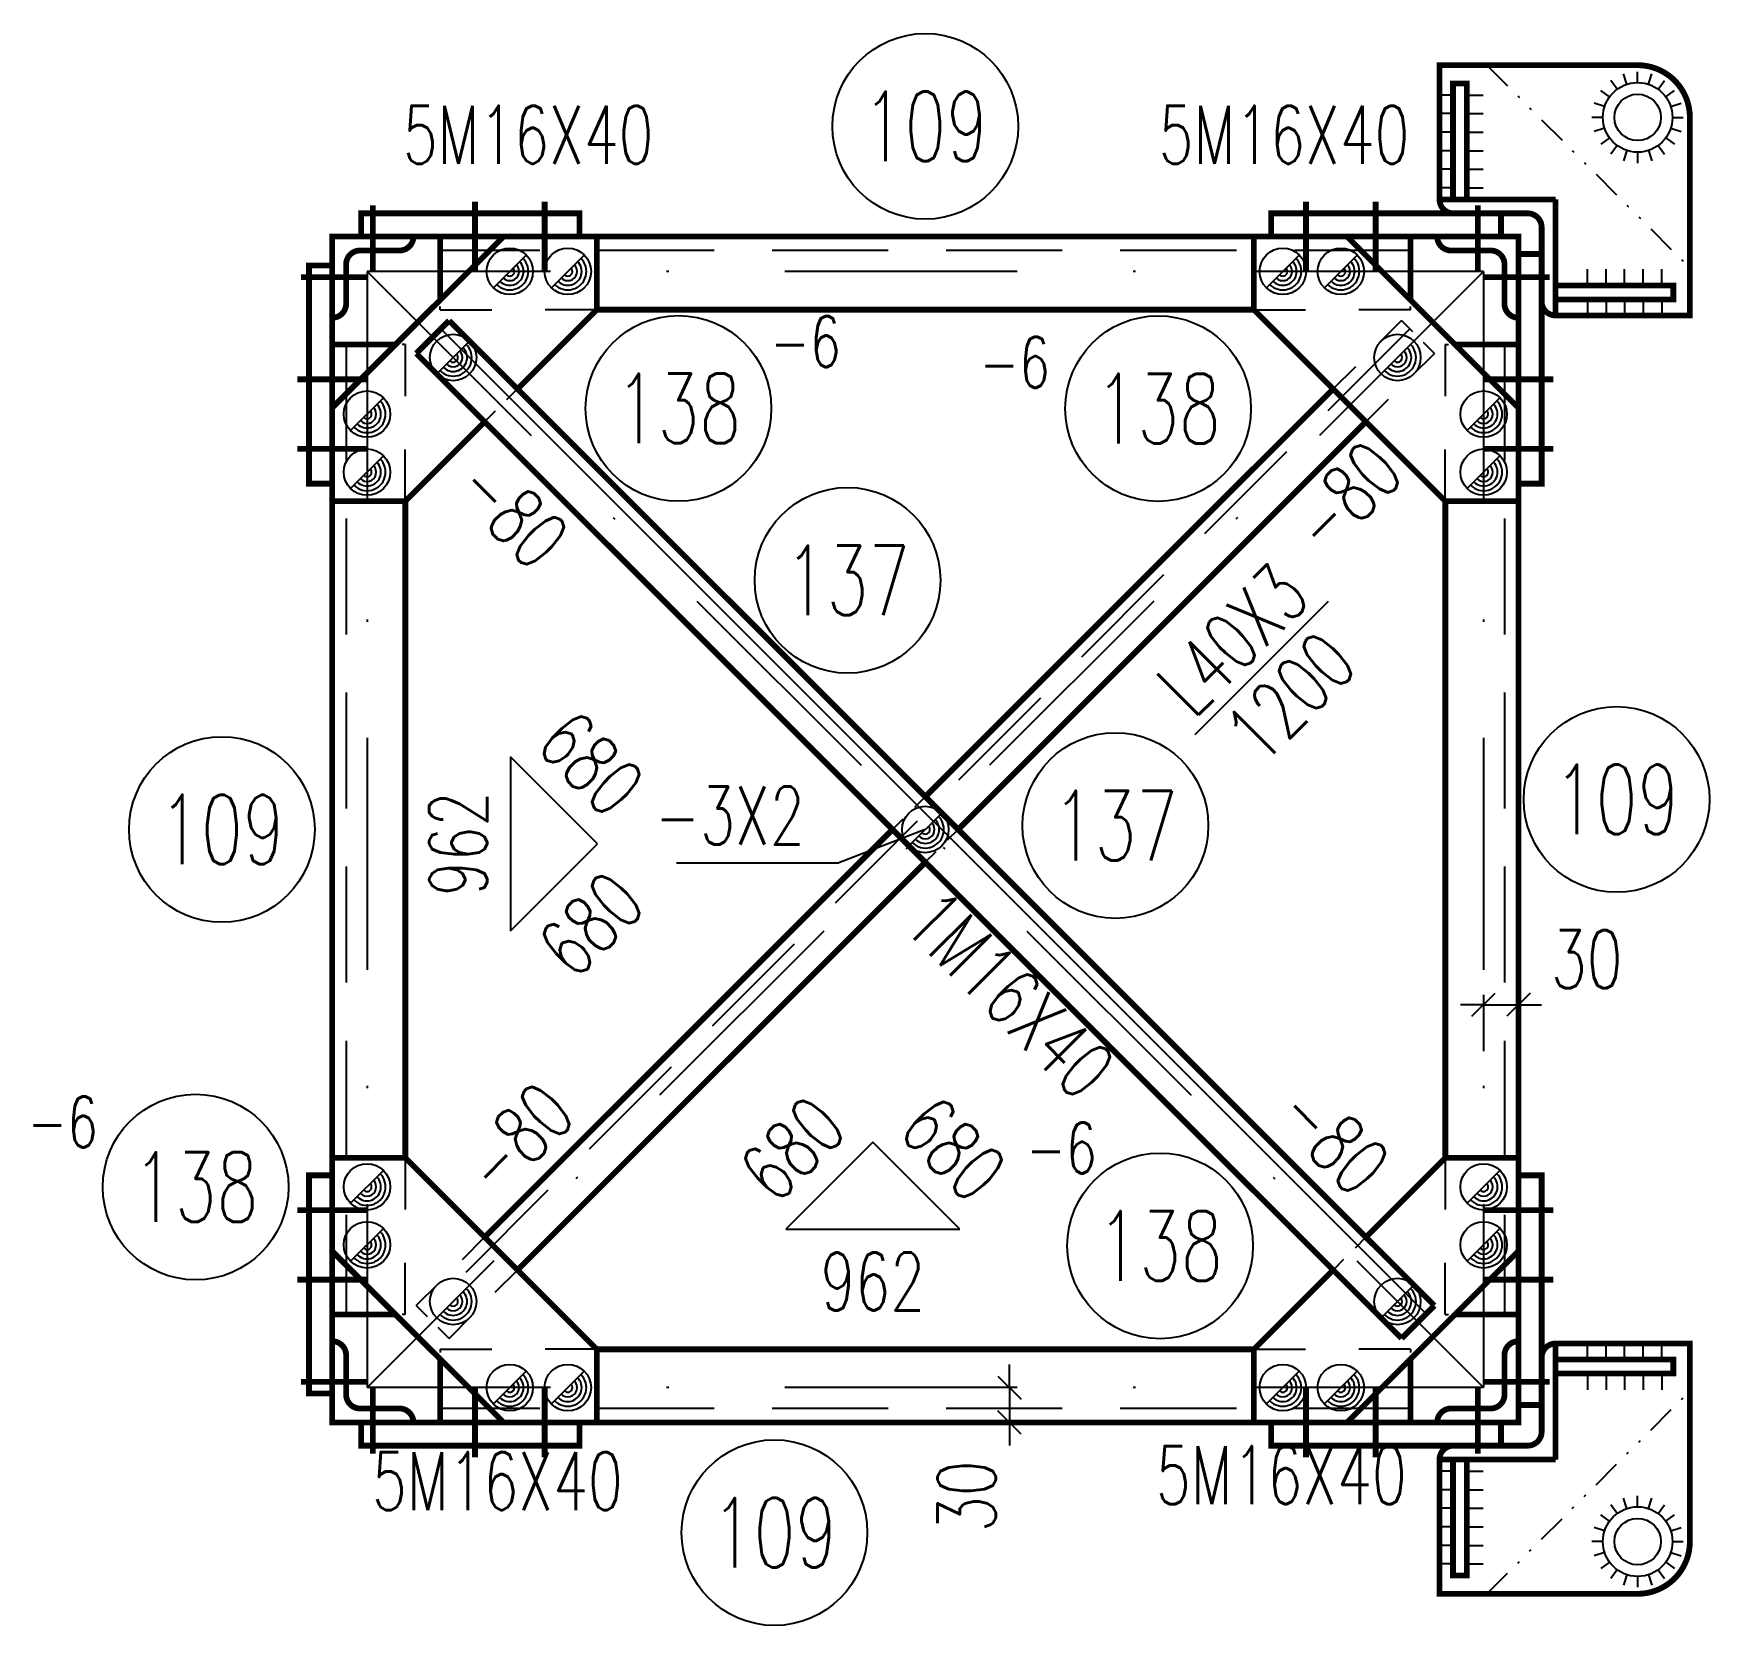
# Model space of a CAD drawing. Header units: millimetres. Extents: x 34238 to 35079, y -7738 to -7144.
# Drawn here: x 34701 to 34773.2, y -7606 to -7537.4 of the extents above; entities that cross this region are included whole.
import ezdxf
from ezdxf.enums import TextEntityAlignment as Align

# ---------------------------------------------------------------- set-up
doc = ezdxf.new("R2010")
doc.units = ezdxf.units.MM
doc.header["$LTSCALE"] = 10
for name, pattern in [('DASHDOTX2', [2, 1, -0.5, 0, -0.5]), ('DASHED', [0.75, 0.5, -0.25]), ('DIVIDE2', [0.625, 0.25, -0.125, 0, -0.125, 0, -0.125])]:
    doc.linetypes.add(name, pattern=pattern)
for name, color, linetype in [('1', 1, 'DASHED'), ('2', 1, 'Continuous'), ('3', 1, 'Continuous'), ('4', 2, 'DASHDOTX2'), ('7', 3, 'DIVIDE2')]:
    doc.layers.add(name, color=color, linetype=linetype)
doc.styles.add('DXT', font='simplex.shx', dxfattribs={"width": 0.72, "bigfont": 'hztxt.shx'})
doc.styles.get("Standard").update_dxf_attribs({"font": 'SIMPLEX.shx', "width": 0.7, "bigfont": 'gbhzfs.shx'})
doc.dimstyles.new('BZ$0', dxfattribs={"dimtxt": 2.5, "dimasz": 1, "dimexe": 2, "dimexo": 2, "dimgap": 1, "dimtad": 1, "dimdec": 0, "dimlfac": 20, "dimzin": 12, "dimdsep": 46, "dimtxsty": 'DXT', "dimblk": 'OBLIQUE', "dimcen": 0.09, "dimclrd": 1, "dimclre": 1, "dimclrt": 7, "dimadec": 4, "dimazin": 3, "dimtfac": 1.4, "dimtdec": 0, "dimtix": 1, "dimtmove": 2, "dimatfit": 3, "dimldrblk": 'OBLIQUE', "dimfxl": 1, "dimtolj": 1, "dimtzin": 0, "dimarcsym": 0})

# ---------------------------------------------------------------- blocks, each defined once
blk = doc.blocks.new('M16X40')
blk.add_line((-0.141, -0.141), (0.141, 0.141))
blk.add_circle((0, 0), 0.2)
for radius in [0.16, 0.12, 0.08, 0.04]:
    blk.add_arc((0, 0), radius, 225, 45)
blk = doc.blocks.new('_Oblique')
at = {"color": 0, "linetype": 'ByBlock', "lineweight": -2}
blk.add_line((-0.5, -0.5), (0.5, 0.5), dxfattribs=at)
blk = doc.blocks.new('*D79')
at = {"color": 1, "lineweight": -2}
for p, q in [((34763.436, -7578.83), (34763.436, -7581.256)), ((34764.936, -7578.83), (34764.936, -7581.256)), ((34763.436, -7579.256), (34762.436, -7579.256)), ((34763.436, -7579.256), (34764.936, -7579.256)), ((34764.936, -7579.256), (34765.936, -7579.256))]:
    blk.add_line(p, q, dxfattribs=at)
at = {"layer": 'Defpoints', "color": 0}
for p in [(34763.436, -7576.83), (34764.936, -7576.83), (34764.936, -7579.256)]:
    blk.add_point(p, dxfattribs=at)
at = {"color": 1, "lineweight": -2}
blk.add_blockref('_Oblique', (34763.436, -7579.256), dxfattribs=at)
at = {"color": 1, "lineweight": -2, "rotation": 180}
blk.add_blockref('_Oblique', (34764.936, -7579.256), dxfattribs=at)
at = {"color": 7, "insert": (34767.88, -7577.292), "char_height": 2.5, "attachment_point": 5, "style": 'DXT'}
blk.add_mtext('\\A1;30', dxfattribs=at)
blk = doc.blocks.new('*D80')
at = {"color": 1, "lineweight": -2}
for p, q in [((34743.015, -7595.757), (34743.015, -7594.757)), ((34743.015, -7595.757), (34743.015, -7597.257)), ((34743.015, -7597.257), (34743.015, -7598.257))]:
    blk.add_line(p, q, dxfattribs=at)
at = {"layer": 'Defpoints', "color": 0}
for p in [(34743.015, -7595.757), (34743.015, -7597.257), (34743.015, -7597.257)]:
    blk.add_point(p, dxfattribs=at)
at = {"color": 1, "lineweight": -2}
for p, rotation in [((34743.015, -7595.757), 270), ((34743.015, -7597.257), 90)]:
    blk.add_blockref('_Oblique', p, dxfattribs=dict(at, rotation=rotation))
at = {"color": 7, "insert": (34741.168, -7600.439), "char_height": 2.5, "attachment_point": 5, "rotation": 90, "style": 'DXT'}
blk.add_mtext('\\A1;30', dxfattribs=at)

msp = doc.modelspace()

# ---------------------------------------------------------------- linework, layer by layer
for p, q in [((34769.6082901, -7539.59489992), (34769.46398056, -7539.15076083)), ((34770.07181559, -7539.5214847), (34770.07181559, -7539.05448922)), ((34770.53534108, -7539.59489992), (34770.67965062, -7539.15076083)), ((34768.8582901, -7540.13980682), (34768.48048282, -7539.86531376)), ((34769.19013771, -7539.8079592), (34768.91564466, -7539.43015193)), ((34770.95349347, -7539.8079592), (34771.22798652, -7539.43015193)), ((34771.28534108, -7540.13980682), (34771.66314836, -7539.86531376)), ((34768.64523082, -7540.5579592), (34768.20109172, -7540.41364967)), ((34771.49840036, -7540.5579592), (34771.94253946, -7540.41364967)), ((34768.57181559, -7541.0214847), (34768.10482011, -7541.0214847)), ((34768.64523082, -7541.48501019), (34768.20109172, -7541.62931973)), ((34771.49840036, -7541.48501019), (34771.94253946, -7541.62931973)), ((34771.57181559, -7541.0214847), (34772.03881107, -7541.0214847)), ((34768.8582901, -7541.90316257), (34768.48048282, -7542.17765563)), ((34769.19013771, -7542.23501019), (34768.91564466, -7542.61281747)), ((34770.95349347, -7542.23501019), (34771.22798652, -7542.61281747)), ((34771.28534108, -7541.90316257), (34771.66314836, -7542.17765563)), ((34769.6082901, -7542.44806947), (34769.46398056, -7542.89220856)), ((34770.07181559, -7542.5214847), (34770.07181559, -7542.98848017)), ((34770.53534108, -7542.44806947), (34770.67965062, -7542.89220856)), ((34718.51828168, -7550.1320186), (34760.96128168, -7592.5750186)), ((34756.74548931, -7561.88642844), (34751.00048931, -7567.63142844)), ((34769.6082901, -7600.96596773), (34769.46398056, -7600.52182864)), ((34770.07181559, -7600.89255251), (34770.07181559, -7600.42555703)), ((34770.53534108, -7600.96596773), (34770.67965062, -7600.52182864)), ((34768.8582901, -7601.51087463), (34768.48048282, -7601.23638157)), ((34769.19013771, -7601.17902702), (34768.91564466, -7600.80121974)), ((34770.95349347, -7601.17902702), (34771.22798652, -7600.80121974)), ((34771.28534108, -7601.51087463), (34771.66314836, -7601.23638157)), ((34768.64523082, -7601.92902702), (34768.20109172, -7601.78471748)), ((34771.49840036, -7601.92902702), (34771.94253946, -7601.78471748)), ((34768.57181559, -7602.39255251), (34768.10482011, -7602.39255251)), ((34768.64523082, -7602.856078), (34768.20109172, -7603.00038754)), ((34771.49840036, -7602.856078), (34771.94253946, -7603.00038754)), ((34771.57181559, -7602.39255251), (34772.03881107, -7602.39255251)), ((34768.8582901, -7603.27423039), (34768.48048282, -7603.54872344)), ((34769.19013771, -7603.606078), (34768.91564466, -7603.98388528)), ((34770.95349347, -7603.606078), (34771.22798652, -7603.98388528)), ((34771.28534108, -7603.27423039), (34771.66314836, -7603.54872344)), ((34769.6082901, -7603.81913728), (34769.46398056, -7604.26327637)), ((34770.07181559, -7603.89255251), (34770.07181559, -7604.35954799)), ((34770.53534108, -7603.81913728), (34770.67965062, -7604.26327637))]:
    msp.add_line(p, q)
at = {"color": 7}
for p, q in [((34762.11688624, -7540.0570186), (34761.41688624, -7540.0570186)), ((34762.71688624, -7540.0570186), (34763.41688624, -7540.0570186)), ((34762.11688624, -7540.8570186), (34761.41688624, -7540.8570186)), ((34762.71688624, -7540.8570186), (34763.41688624, -7540.8570186)), ((34762.11688624, -7541.6570186), (34761.41688624, -7541.6570186)), ((34762.71688624, -7541.6570186), (34763.41688624, -7541.6570186)), ((34762.11688624, -7542.4570186), (34761.41688624, -7542.4570186)), ((34762.71688624, -7542.4570186), (34763.41688624, -7542.4570186)), ((34762.11688624, -7543.2570186), (34761.41688624, -7543.2570186)), ((34762.71688624, -7543.2570186), (34763.41688624, -7543.2570186)), ((34762.11688624, -7544.0570186), (34761.41688624, -7544.0570186)), ((34762.71688624, -7544.0570186), (34763.41688624, -7544.0570186)), ((34767.90905332, -7548.26628835), (34767.90905332, -7547.56628835)), ((34768.70905332, -7548.26628835), (34768.70905332, -7547.56628835)), ((34769.50905332, -7548.26628835), (34769.50905332, -7547.56628835)), ((34770.30905332, -7548.26628835), (34770.30905332, -7547.56628835)), ((34771.10905332, -7548.26628835), (34771.10905332, -7547.56628835)), ((34767.90905332, -7548.86628835), (34767.90905332, -7549.56628835)), ((34768.70905332, -7548.86628835), (34768.70905332, -7549.56628835)), ((34769.50905332, -7548.86628835), (34769.50905332, -7549.56628835)), ((34770.30905332, -7548.86628835), (34770.30905332, -7549.56628835)), ((34771.10905332, -7548.86628835), (34771.10905332, -7549.56628835)), ((34767.90905332, -7594.54774886), (34767.90905332, -7593.84774886)), ((34768.70905332, -7594.54774886), (34768.70905332, -7593.84774886)), ((34769.50905332, -7594.54774886), (34769.50905332, -7593.84774886)), ((34770.30905332, -7594.54774886), (34770.30905332, -7593.84774886)), ((34771.10905332, -7594.54774886), (34771.10905332, -7593.84774886)), ((34767.90905332, -7595.14774886), (34767.90905332, -7595.84774886)), ((34768.70905332, -7595.14774886), (34768.70905332, -7595.84774886)), ((34769.50905332, -7595.14774886), (34769.50905332, -7595.84774886)), ((34770.30905332, -7595.14774886), (34770.30905332, -7595.84774886)), ((34771.10905332, -7595.14774886), (34771.10905332, -7595.84774886)), ((34762.11688624, -7599.3570186), (34761.41688624, -7599.3570186)), ((34762.71688624, -7599.3570186), (34763.41688624, -7599.3570186)), ((34762.11688624, -7600.1570186), (34761.41688624, -7600.1570186)), ((34762.71688624, -7600.1570186), (34763.41688624, -7600.1570186)), ((34762.11688624, -7600.9570186), (34761.41688624, -7600.9570186)), ((34762.71688624, -7600.9570186), (34763.41688624, -7600.9570186)), ((34762.11688624, -7601.7570186), (34761.41688624, -7601.7570186)), ((34762.71688624, -7601.7570186), (34763.41688624, -7601.7570186)), ((34762.11688624, -7602.5570186), (34761.41688624, -7602.5570186)), ((34762.71688624, -7602.5570186), (34763.41688624, -7602.5570186)), ((34762.11688624, -7603.3570186), (34761.41688624, -7603.3570186)), ((34762.71688624, -7603.3570186), (34763.41688624, -7603.3570186))]:
    msp.add_line(p, q, dxfattribs=at)
at = {"const_width": 0.25}
for points in [[(34761.53628168, -7544.5570186), (34761.53628168, -7538.7714847), (34770.07181559, -7538.7714847)], [(34762.11688624, -7544.5570186), (34762.11688624, -7539.5570186), (34762.71688624, -7539.5570186), (34762.71688624, -7544.5570186)], [(34766.53628168, -7549.5570186), (34772.32181559, -7549.5570186), (34772.32181559, -7541.0214847)], [(34761.53628168, -7544.5570186), (34766.53628168, -7544.5570186)], [(34766.53628168, -7549.5570186), (34766.53628168, -7544.5570186)], [(34715.58628168, -7547.6570186), (34715.58628168, -7544.8070186)], [(34719.98628168, -7544.6570186), (34719.98628168, -7547.6570186)], [(34722.98628168, -7544.6570186), (34722.98628168, -7547.6570186)], [(34755.78628168, -7544.6570186), (34755.78628168, -7547.6570186)], [(34758.78628168, -7544.6570186), (34758.78628168, -7547.6570186)], [(34761.20595895, -7545.1570186), (34765.33628168, -7545.1570186)], [(34763.18628168, -7547.6570186), (34763.18628168, -7544.8070186)], [(34765.93628168, -7549.88459398), (34765.93628168, -7545.7570186)], [(34713.83628168, -7549.6570186), (34713.83628168, -7546.1570186), (34717.33628168, -7546.1570186)], [(34713.83628168, -7553.5390186), (34721.21828168, -7546.1570186)], [(34718.48628168, -7546.1570186), (34718.48628168, -7548.8890186)], [(34760.28628168, -7546.1570186), (34718.48628168, -7546.1570186)], [(34721.21828168, -7546.1570186), (34725.23628168, -7546.1570186)], [(34725.23628168, -7546.1570186), (34725.23628168, -7549.3070186)], [(34753.53628168, -7546.1570186), (34753.53628168, -7549.3070186)], [(34757.55428168, -7546.1570186), (34753.53628168, -7546.1570186)], [(34764.93628168, -7553.5390186), (34757.55428168, -7546.1570186)], [(34760.28628168, -7548.8890186), (34760.28628168, -7546.1570186)], [(34764.93628168, -7549.6570186), (34764.93628168, -7546.1570186), (34761.43628168, -7546.1570186)], [(34714.43628168, -7549.0570186), (34714.43628168, -7547.3570186)], [(34715.03628168, -7546.7570186), (34716.73628168, -7546.7570186)], [(34763.73628168, -7546.7570186), (34762.03628168, -7546.7570186)], [(34764.33628168, -7549.0570186), (34764.33628168, -7547.3570186)], [(34715.33628168, -7547.9070186), (34712.48628168, -7547.9070186)], [(34763.43628168, -7547.9070186), (34766.28628168, -7547.9070186)], [(34766.60905332, -7548.86628835), (34771.60905332, -7548.86628835), (34771.60905332, -7548.26628835), (34766.60905332, -7548.26628835)], [(34725.23628168, -7549.3070186), (34721.81828168, -7552.7250186)], [(34725.23628168, -7549.3070186), (34753.53628168, -7549.3070186)], [(34753.53628168, -7549.3070186), (34761.78628168, -7557.5570186)], [(34717.45778168, -7551.1925186), (34718.87178168, -7549.7785186)], [(34718.87178168, -7549.7785186), (34761.31478168, -7592.2215186)], [(34716.56828168, -7550.8070186), (34713.83628168, -7550.8070186)], [(34713.83628168, -7550.8070186), (34713.83628168, -7592.6070186)], [(34762.20428168, -7550.8070186), (34764.93628168, -7550.8070186)], [(34764.93628168, -7550.8070186), (34764.93628168, -7592.6070186)], [(34759.90078168, -7593.6355186), (34717.45778168, -7551.1925186)], [(34715.33628168, -7552.3070186), (34712.33628168, -7552.3070186)], [(34766.43628168, -7552.3070186), (34763.43628168, -7552.3070186)], [(34756.95428168, -7552.7250186), (34739.38628168, -7570.2930186)], [(34713.83628168, -7557.5570186), (34713.83628168, -7553.5390186)], [(34764.93628168, -7557.5570186), (34764.93628168, -7553.5390186)], [(34720.40428168, -7554.1390186), (34716.98628168, -7557.5570186)], [(34740.80028168, -7571.7070186), (34758.36828168, -7554.1390186)], [(34715.33628168, -7555.3070186), (34712.33628168, -7555.3070186)], [(34766.43628168, -7555.3070186), (34763.43628168, -7555.3070186)], [(34716.98628168, -7557.5570186), (34713.83628168, -7557.5570186)], [(34716.98628168, -7585.8570186), (34716.98628168, -7557.5570186)], [(34761.78628168, -7557.5570186), (34764.93628168, -7557.5570186)], [(34761.78628168, -7585.8570186), (34761.78628168, -7557.5570186)], [(34737.97228168, -7571.7070186), (34720.40428168, -7589.2750186)], [(34721.81828168, -7590.6890186), (34739.38628168, -7573.1210186)], [(34713.83628168, -7585.8570186), (34713.83628168, -7589.8750186)], [(34716.98628168, -7585.8570186), (34713.83628168, -7585.8570186)], [(34725.23628168, -7594.1070186), (34716.98628168, -7585.8570186)], [(34758.36828168, -7589.2750186), (34761.78628168, -7585.8570186)], [(34761.78628168, -7585.8570186), (34764.93628168, -7585.8570186)], [(34764.93628168, -7585.8570186), (34764.93628168, -7589.8750186)], [(34715.33628168, -7588.1070186), (34712.33628168, -7588.1070186)], [(34766.43628168, -7588.1070186), (34763.43628168, -7588.1070186)], [(34713.83628168, -7589.8750186), (34721.21828168, -7597.2570186)], [(34764.93628168, -7589.8750186), (34757.55428168, -7597.2570186)], [(34753.53628168, -7594.1070186), (34756.95428168, -7590.6890186)], [(34715.33628168, -7591.1070186), (34712.33628168, -7591.1070186)], [(34766.43628168, -7591.1070186), (34763.43628168, -7591.1070186)], [(34713.83628168, -7592.6070186), (34716.56828168, -7592.6070186)], [(34761.31478168, -7592.2215186), (34759.90078168, -7593.6355186)], [(34764.93628168, -7592.6070186), (34762.20428168, -7592.6070186)], [(34765.93628168, -7593.52944322), (34765.93628168, -7597.6570186)], [(34713.83628168, -7593.7570186), (34713.83628168, -7597.2570186), (34717.33628168, -7597.2570186)], [(34714.43628168, -7594.3570186), (34714.43628168, -7596.0570186)], [(34725.23628168, -7597.2570186), (34725.23628168, -7594.1070186)], [(34725.23628168, -7594.1070186), (34753.53628168, -7594.1070186)], [(34753.53628168, -7597.2570186), (34753.53628168, -7594.1070186)], [(34764.93628168, -7593.7570186), (34764.93628168, -7597.2570186), (34761.43628168, -7597.2570186)], [(34764.33628168, -7594.3570186), (34764.33628168, -7596.0570186)], [(34766.53628168, -7593.8570186), (34766.53628168, -7598.8570186)], [(34766.53628168, -7593.8570186), (34772.32181559, -7593.8570186), (34772.32181559, -7602.39255251)], [(34718.48628168, -7597.2570186), (34718.48628168, -7594.5250186)], [(34760.28628168, -7594.5250186), (34760.28628168, -7597.2570186)], [(34766.60905332, -7594.54774886), (34771.60905332, -7594.54774886), (34771.60905332, -7595.14774886), (34766.60905332, -7595.14774886)], [(34715.33628168, -7595.5070186), (34712.48628168, -7595.5070186)], [(34715.58628168, -7595.7570186), (34715.58628168, -7598.6070186)], [(34719.98628168, -7595.7570186), (34719.98628168, -7598.7570186)], [(34722.98628168, -7595.7570186), (34722.98628168, -7598.7570186)], [(34755.78628168, -7595.7570186), (34755.78628168, -7598.7570186)], [(34758.78628168, -7595.7570186), (34758.78628168, -7598.7570186)], [(34763.18628168, -7595.7570186), (34763.18628168, -7598.6070186)], [(34763.43628168, -7595.5070186), (34766.28628168, -7595.5070186)], [(34715.03628168, -7596.6570186), (34716.73628168, -7596.6570186)], [(34760.28628168, -7597.2570186), (34718.48628168, -7597.2570186)], [(34721.21828168, -7597.2570186), (34725.23628168, -7597.2570186)], [(34757.55428168, -7597.2570186), (34753.53628168, -7597.2570186)], [(34763.73628168, -7596.6570186), (34762.03628168, -7596.6570186)], [(34761.20595895, -7598.2570186), (34765.33628168, -7598.2570186)], [(34761.53628168, -7598.8570186), (34766.53628168, -7598.8570186)], [(34761.53628168, -7598.8570186), (34761.53628168, -7604.64255251), (34770.07181559, -7604.64255251)], [(34762.11688624, -7598.8570186), (34762.11688624, -7603.8570186), (34762.71688624, -7603.8570186), (34762.71688624, -7598.8570186)]]:
    msp.add_lwpolyline(points, dxfattribs=at)
for points in [[(34770.07181559, -7538.7714847, -0.4142135624), (34772.32181559, -7541.0214847)], [(34762.13628168, -7545.1570186, -0.4142135624), (34761.53628168, -7544.5570186, -0.4142135624)], [(34765.33628168, -7545.1570186, -0.4142135624), (34765.93628168, -7545.7570186, -0.4142135624)], [(34716.73628168, -7546.7570186, 0.4142135624), (34717.33628168, -7546.1570186, 0.4142135624)], [(34761.43628168, -7546.1570186, 0.4142135624), (34762.03628168, -7546.7570186, 0.4142135624)], [(34715.03628168, -7546.7570186, 0.4142135624), (34714.43628168, -7547.3570186, 0.4142135624)], [(34764.33628168, -7547.3570186, 0.4142135624), (34763.73628168, -7546.7570186, 0.4142135624)], [(34713.83628168, -7549.6570186, 0.4142135624), (34714.43628168, -7549.0570186, 0.4142135624)], [(34764.33628168, -7549.0570186, 0.4142135624), (34764.93628168, -7549.6570186, 0.4142135624)], [(34765.93628168, -7548.9570186, 0.4142135624), (34766.53628168, -7549.5570186, 0.4142135624)], [(34714.43628168, -7594.3570186, 0.4142135624), (34713.83628168, -7593.7570186, 0.4142135624)], [(34764.93628168, -7593.7570186, 0.4142135624), (34764.33628168, -7594.3570186, 0.4142135624)], [(34765.93628168, -7594.4570186, -0.4142135624), (34766.53628168, -7593.8570186, -0.4142135624)], [(34714.43628168, -7596.0570186, 0.4142135624), (34715.03628168, -7596.6570186, 0.4142135624)], [(34763.73628168, -7596.6570186, 0.4142135624), (34764.33628168, -7596.0570186, 0.4142135624)], [(34717.33628168, -7597.2570186, 0.4142135624), (34716.73628168, -7596.6570186, 0.4142135624)], [(34762.03628168, -7596.6570186, 0.4142135624), (34761.43628168, -7597.2570186, 0.4142135624)], [(34765.33628168, -7598.2570186, 0.4142135624), (34765.93628168, -7597.6570186, 0.4142135624)], [(34762.13628168, -7598.2570186, 0.4142135624), (34761.53628168, -7598.8570186, 0.4142135624)], [(34770.07181559, -7604.64255251, 0.4142135624), (34772.32181559, -7602.39255251)]]:
    msp.add_lwpolyline(points, format="xyb", dxfattribs=at)
for points in [[(34724.48628168, -7546.1570186), (34715.08628168, -7546.1570186), (34715.08628168, -7545.1570186), (34724.48628168, -7545.1570186)], [(34754.28628168, -7546.1570186), (34764.18628168, -7546.1570186), (34764.18628168, -7545.1570186), (34754.28628168, -7545.1570186)], [(34713.83628168, -7556.8070186), (34713.83628168, -7547.4070186), (34712.83628168, -7547.4070186), (34712.83628168, -7556.8070186)], [(34764.93628168, -7556.8070186), (34764.93628168, -7546.9070186), (34765.93628168, -7546.9070186), (34765.93628168, -7556.8070186)], [(34713.83628168, -7586.6070186), (34713.83628168, -7596.0070186), (34712.83628168, -7596.0070186), (34712.83628168, -7586.6070186)], [(34764.93628168, -7586.6070186), (34764.93628168, -7596.5070186), (34765.93628168, -7596.5070186), (34765.93628168, -7586.6070186)], [(34724.48628168, -7597.2570186), (34715.08628168, -7597.2570186), (34715.08628168, -7598.2570186), (34724.48628168, -7598.2570186)], [(34754.28628168, -7597.2570186), (34764.18628168, -7597.2570186), (34764.18628168, -7598.2570186), (34754.28628168, -7598.2570186)]]:
    msp.add_lwpolyline(points, close=True, dxfattribs=at)
for centre, radius in [((34739.38628168, -7541.4070186), 4), ((34770.07181559, -7541.0214847), 1.5), ((34770.07181559, -7541.0214847), 1), ((34728.75192386, -7553.5644504), 4), ((34749.41522526, -7553.57041797), 4), ((34736.03553659, -7560.97015102), 4), ((34769.16602224, -7570.40984994), 4), ((34747.57344996, -7571.5388492), 4), ((34709.08628168, -7571.7070186), 4), ((34707.95441066, -7587.11314821), 4), ((34749.50171661, -7589.64979124), 4), ((34732.88628168, -7602.0070186), 4), ((34770.07181559, -7602.39255251), 1.5), ((34770.07181559, -7602.39255251), 1)]:
    msp.add_circle(centre, radius)
at = {"layer": '1'}
for p, q in [((34760.28628168, -7546.7570186), (34718.48628168, -7546.7570186)), ((34718.48628168, -7548.8890186), (34718.48628168, -7549.0270186)), ((34718.48628168, -7549.3070186), (34718.48628168, -7549.1690186)), ((34718.48628168, -7549.3070186), (34720.71378168, -7549.3070186)), ((34725.23628168, -7549.3070186), (34723.00878168, -7549.3070186)), ((34753.53628168, -7549.3070186), (34755.76378168, -7549.3070186)), ((34760.28628168, -7549.3070186), (34758.05878168, -7549.3070186)), ((34760.28628168, -7548.8890186), (34760.28628168, -7549.0270186)), ((34760.28628168, -7549.3070186), (34760.28628168, -7549.1690186)), ((34760.25428168, -7550.1320186), (34717.81128168, -7592.5750186)), ((34759.90078168, -7549.7785186), (34758.92828168, -7550.7505186)), ((34759.90078168, -7549.7785186), (34760.36728168, -7550.2450186)), ((34714.43628168, -7550.8070186), (34714.43628168, -7592.6070186)), ((34716.56828168, -7550.8070186), (34716.70628168, -7550.8070186)), ((34716.98628168, -7550.8070186), (34716.84828168, -7550.8070186)), ((34716.98628168, -7550.8070186), (34716.98628168, -7553.0345186)), ((34761.31478168, -7551.1925186), (34760.84828168, -7550.7260186)), ((34761.78628168, -7550.8070186), (34761.92428168, -7550.8070186)), ((34761.78628168, -7550.8070186), (34761.78628168, -7553.0345186)), ((34762.20428168, -7550.8070186), (34762.06628168, -7550.8070186)), ((34764.33628168, -7550.8070186), (34764.33628168, -7592.6070186)), ((34761.31478168, -7551.1925186), (34760.34278168, -7552.1650186)), ((34756.95428168, -7552.7250186), (34757.92678168, -7551.7525186)), ((34721.81828168, -7552.7250186), (34721.35178168, -7553.1915186)), ((34720.40428168, -7554.1390186), (34720.87078168, -7553.6725186)), ((34758.36828168, -7554.1390186), (34759.34078168, -7553.1665186)), ((34716.98628168, -7557.5570186), (34716.98628168, -7555.3295186)), ((34761.78628168, -7557.5570186), (34761.78628168, -7555.3295186)), ((34739.38628168, -7570.2930186), (34738.91978168, -7570.7595186)), ((34737.97228168, -7571.7070186), (34738.43878168, -7571.2405186)), ((34740.80028168, -7571.7070186), (34740.33378168, -7572.1735186)), ((34739.38628168, -7573.1210186), (34739.85278168, -7572.6545186)), ((34716.98628168, -7585.8570186), (34716.98628168, -7588.0845186)), ((34761.78628168, -7585.8570186), (34761.78628168, -7588.0845186)), ((34720.40428168, -7589.2750186), (34719.43178168, -7590.2475186)), ((34758.36828168, -7589.2750186), (34757.90178168, -7589.7415186)), ((34716.98628168, -7592.6070186), (34716.98628168, -7590.3795186)), ((34756.95428168, -7590.6890186), (34757.42078168, -7590.2225186)), ((34761.78628168, -7592.6070186), (34761.78628168, -7590.3795186)), ((34717.45778168, -7592.2215186), (34718.42978168, -7591.2490186)), ((34721.81828168, -7590.6890186), (34720.84578168, -7591.6615186)), ((34716.56828168, -7592.6070186), (34716.70628168, -7592.6070186)), ((34716.98628168, -7592.6070186), (34716.84828168, -7592.6070186)), ((34717.45778168, -7592.2215186), (34717.92428168, -7592.6880186)), ((34718.87178168, -7593.6355186), (34719.84428168, -7592.6635186)), ((34761.78628168, -7592.6070186), (34761.92428168, -7592.6070186)), ((34762.20428168, -7592.6070186), (34762.06628168, -7592.6070186)), ((34718.87178168, -7593.6355186), (34718.40528168, -7593.1690186)), ((34718.48628168, -7594.1070186), (34720.71378168, -7594.1070186)), ((34718.48628168, -7594.1070186), (34718.48628168, -7594.2450186)), ((34725.23628168, -7594.1070186), (34723.00878168, -7594.1070186)), ((34753.53628168, -7594.1070186), (34755.76378168, -7594.1070186)), ((34760.28628168, -7594.1070186), (34758.05878168, -7594.1070186)), ((34760.28628168, -7594.1070186), (34760.28628168, -7594.2450186)), ((34718.48628168, -7594.5250186), (34718.48628168, -7594.3870186)), ((34760.28628168, -7594.5250186), (34760.28628168, -7594.3870186)), ((34760.28628168, -7596.6570186), (34718.48628168, -7596.6570186))]:
    msp.add_line(p, q, dxfattribs=at)
at = {"layer": '2'}
for p in [(34739.38628168, -7571.7070186), (34728.66313609, -7573.14057437)]:
    msp.add_line(p, (34735.66313609, -7573.14057437), dxfattribs=at)
at = {"layer": '3'}
for p, q in [((34725.26794671, -7572.3258699), (34721.51794671, -7568.5758699)), ((34721.51794671, -7568.5758699), (34721.51794671, -7576.0758699)), ((34721.51794671, -7576.0758699), (34725.26794671, -7572.3258699)), ((34737.12268604, -7585.18247894), (34733.37268604, -7588.93247894)), ((34740.87268604, -7588.93247894), (34737.12268604, -7585.18247894)), ((34733.37268604, -7588.93247894), (34740.87268604, -7588.93247894))]:
    msp.add_line(p, q, dxfattribs=at)
at = {"layer": '4'}
for p, q in [((34715.33628168, -7547.6570186), (34763.43628168, -7595.7570186)), ((34763.43628168, -7547.6570186), (34715.33628168, -7595.7570186)), ((34715.33628168, -7547.6570186), (34715.33628168, -7595.7570186)), ((34763.43628168, -7547.6570186), (34715.33628168, -7547.6570186)), ((34763.43628168, -7547.6570186), (34763.43628168, -7595.7570186)), ((34763.43628168, -7595.7570186), (34715.33628168, -7595.7570186))]:
    msp.add_line(p, q, dxfattribs=at)
at = {"layer": '7', "ltscale": 0.5}
for p, q in [((34763.5791749, -7538.7714847), (34772.32181559, -7547.51412538)), ((34763.5791749, -7604.64255251), (34772.32181559, -7595.89991182))]:
    msp.add_line(p, q, dxfattribs=at)

# ---------------------------------------------------------------- block references
at = {"layer": '2', "xscale": 5, "yscale": 5, "zscale": 5}
for p in [(34721.48628168, -7547.6570186), (34723.98628168, -7547.6570186), (34754.78628168, -7547.6570186), (34757.28628168, -7547.6570186), (34719.04878168, -7551.3695186), (34759.72378168, -7551.3695186), (34715.33628168, -7553.8070186), (34763.43628168, -7553.8070186), (34715.33628168, -7556.3070186), (34763.43628168, -7556.3070186), (34739.38628168, -7571.7070186), (34715.33628168, -7587.1070186), (34763.43628168, -7587.1070186), (34715.33628168, -7589.6070186), (34763.43628168, -7589.6070186), (34719.04878168, -7592.0445186), (34759.72378168, -7592.0445186), (34721.48628168, -7595.7570186), (34723.98628168, -7595.7570186), (34754.78628168, -7595.7570186), (34757.28628168, -7595.7570186)]:
    msp.add_blockref('M16X40', p, dxfattribs=at)

# ---------------------------------------------------------------- texts
at = {"width": 0.7}
for s, p in [('109', (34739.38628168, -7541.4070186)), ('138', (34728.75207386, -7553.5642204)), ('138', (34749.41507526, -7553.57018797)), ('137', (34736.03561659, -7560.97000102)), ('109', (34769.16602224, -7570.40984994)), ('109', (34709.08628168, -7571.7070186)), ('137', (34747.57367796, -7571.5388942)), ('138', (34707.95456066, -7587.11337821)), ('138', (34749.50156661, -7589.65002124)), ('109', (34732.88628168, -7602.0070186))]:
    msp.add_text(s, height=3, dxfattribs=at).set_placement(p, align=Align.MIDDLE_CENTER)
for p in [(34732.70347973, -7551.7817674), (34741.71724876, -7552.67838635), (34700.70635565, -7585.40767378), (34743.72942195, -7586.53452779)]:
    msp.add_text('-6', height=2.2, dxfattribs=at).set_placement(p)
for s, rotation, p in [('-80', 45.0000000001, (34758.38378386, -7558.27240359)), ('-80', 314.9999999999, (34720.70233854, -7558.92908352)), ('L40X3', 45.0000000001, (34753.51948931, -7564.40542844)), ('1200', 45.0000000001, (34755.99448931, -7566.88042844)), ('-80', 45.0000000001, (34722.70228168, -7585.9160186)), ('-80', 314.9999999999, (34756.07028168, -7585.9160186))]:
    msp.add_text(s, height=2.5, rotation=rotation, dxfattribs=at).set_placement(p, align=Align.CENTER)
at = {"layer": '2', "width": 0.7}
msp.add_text('-3X2', height=2.5, dxfattribs=at).set_placement((34727.73880935, -7572.35623349))
at = {"layer": '3', "width": 0.7}
for p in [(34722.27976842, -7543.76812096), (34754.84086171, -7543.76812096), (34720.95333021, -7601.78292634), (34754.72308244, -7601.52644288)]:
    msp.add_text('5M16X40', height=2.5, dxfattribs=at).set_placement(p, align=Align.BOTTOM_CENTER)
for s, rotation, p in [('680', 314.9999999999, (34724.10044671, -7569.7438699)), ('962', 90, (34720.51794671, -7572.3258699)), ('680', 45.0000000001, (34725.86794671, -7576.6758699)), ('680', 45.0000000001, (34734.54068604, -7586.34997894)), ('680', 314.9999999999, (34739.70468604, -7586.34997894))]:
    msp.add_text(s, height=2.5, rotation=rotation, dxfattribs=at).set_placement(p, align=Align.CENTER)
msp.add_text('1M16X40', height=2.5, rotation=314.9999999999, dxfattribs=at).set_placement((34741.61729621, -7580.22329173), align=Align.BOTTOM_CENTER)
msp.add_text('962', height=2.5, dxfattribs=at).set_placement((34737.12268604, -7592.43247894), align=Align.CENTER)

# ---------------------------------------------------------------- dimensions: what is measured, and where the dimension line sits
at = {"color": 3}
for base, p1, p2, angle, picture, middle in [((34764.93628168, -7579.25557643), (34763.43628168, -7576.82980453), (34764.93628168, -7576.82980453), 0, '*D79', (34767.87983867, -7577.29188613)), ((34743.01521425, -7597.2570186), (34743.01521425, -7595.7570186), (34743.01521425, -7597.2570186), 270, '*D80', (34741.16831353, -7600.43862392))]:
    dim = msp.add_linear_dim(base=base, p1=p1, p2=p2, angle=angle, text='30', dimstyle='BZ$0', dxfattribs=at)
    dim.commit()
    dim.dimension.update_dxf_attribs({"geometry": picture, "text_midpoint": middle, "dimtype": 129})

doc.saveas('drawing.dxf')
